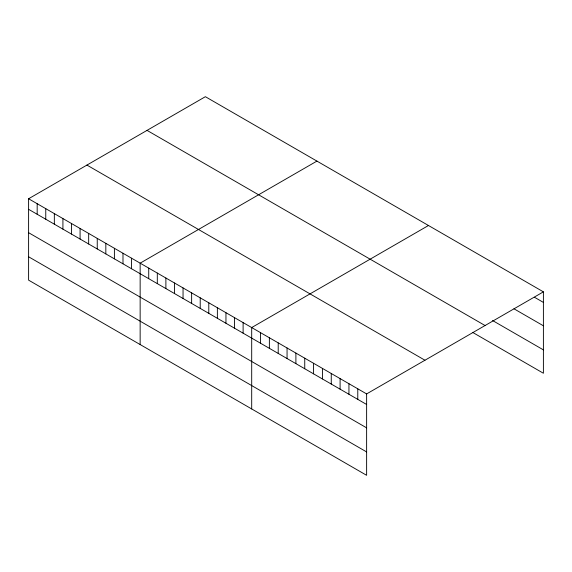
<?xml version="1.0" encoding="UTF-8"?>
<svg xmlns="http://www.w3.org/2000/svg" width="572" height="572" viewBox="0 0 572 572"><rect width="100%" height="100%" fill="white"/><g stroke="black" fill="none" stroke-linecap="round" stroke-linejoin="round"><path stroke-width="0.86" d="M28.6 198.756L366.623 393.915L366.623 475.303L28.6 280.151L28.6 198.756L205.377 96.697L543.4 291.849L543.4 373.244L472.672 332.411M316.924 161.097L140.147 263.163L140.147 344.551M428.471 225.497L251.694 327.563L251.694 408.951M366.623 393.915L543.4 291.849M534.563 297.304L543.4 302.409M513.935 308.773L543.4 325.783M492.563 320.52L543.4 349.871M147.04 130.38L485.063 325.532M86.937 165.079L424.96 360.231M28.6 209.316L366.623 404.476M28.6 232.69L366.623 427.849M28.6 256.778L366.623 451.93M357.779 388.81L357.779 399.37M348.941 383.705L348.941 394.265M340.097 378.6L340.097 389.16M331.26 373.495L331.26 384.055M322.422 368.389L322.422 378.95M313.578 363.291L313.578 373.852M304.74 358.186L304.74 368.747M295.896 353.081L295.896 363.642M287.058 347.976L287.058 358.537M278.214 342.871L278.214 353.432M269.376 337.766L269.376 348.327M260.532 332.668L260.532 343.221M243.114 322.608L243.114 333.169M234.534 317.653L234.534 328.214M225.954 312.698L225.954 323.259M217.374 307.743L217.374 318.304M208.794 302.788L208.794 313.349M200.214 297.84L200.214 308.394M191.627 292.885L191.627 303.446M183.047 287.93L183.047 298.491M174.467 282.976L174.467 293.536M165.887 278.021L165.887 288.581M157.307 273.066L157.307 283.626M148.727 268.111L148.727 278.671M131.567 258.208L131.567 268.768M122.987 253.253L122.987 263.814M114.407 248.298L114.407 258.859M105.827 243.343L105.827 253.904M97.247 238.388L97.247 248.949M88.667 233.433L88.667 243.994M80.08 228.485L80.08 239.039M71.5 223.53L71.5 234.091M62.92 218.575L62.92 229.136M54.34 213.621L54.34 224.181M45.76 208.666L45.76 219.226M37.18 203.711L37.18 214.271"/></g></svg>
